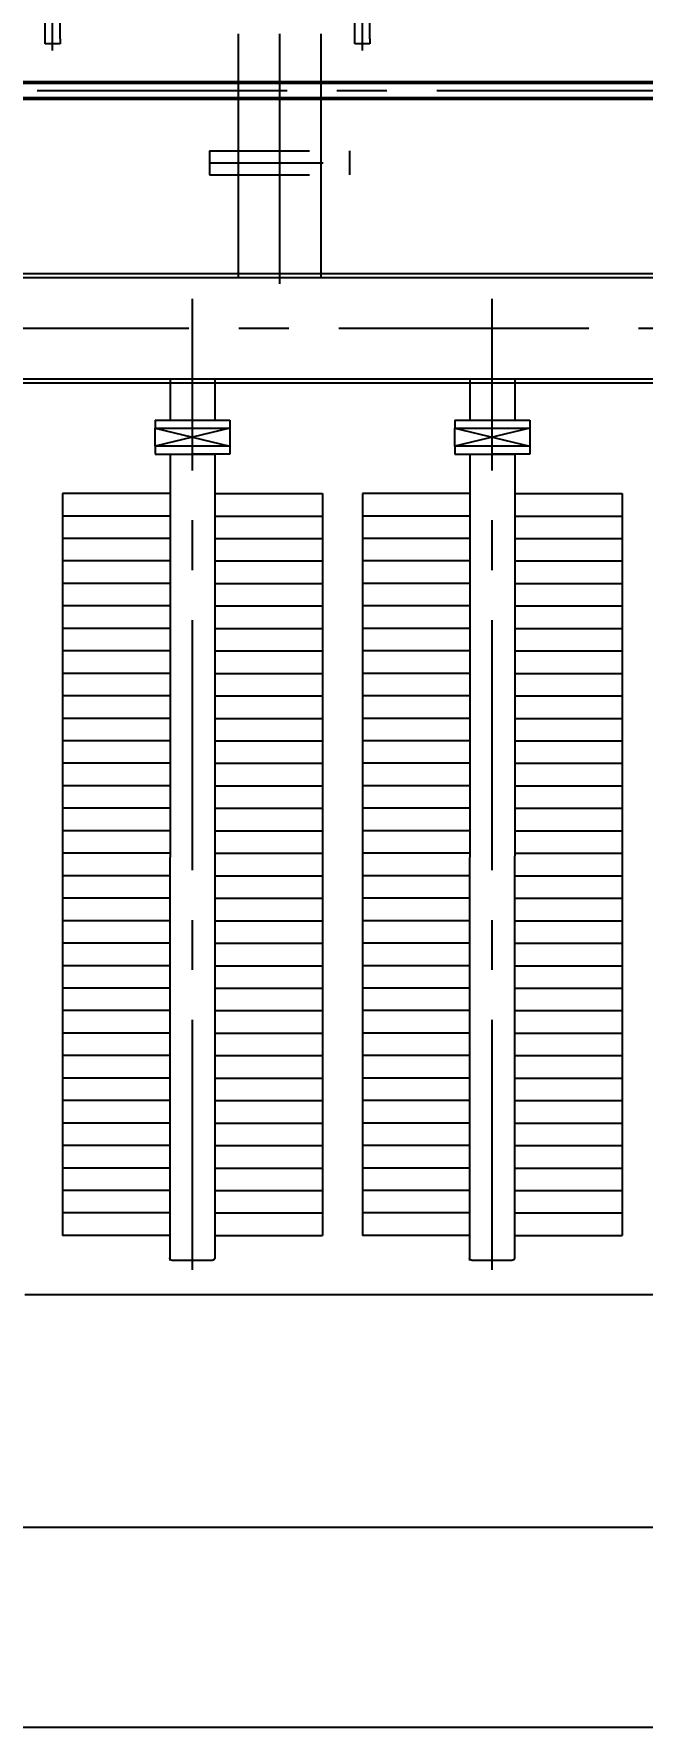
# Model space of a CAD drawing. Header units: millimetres. Extents: x -1000 to 22760, y -400 to 16400.
# Drawn here: x 5136 to 6354, y -400 to 2989 of the extents above; entities that cross this region are included whole.
import ezdxf

# ---------------------------------------------------------------- set-up
doc = ezdxf.new("R2010")
doc.units = ezdxf.units.MM
doc.header["$LTSCALE"] = 400
doc.linetypes.add('CENTER', pattern=[2, 1.25, -0.25, 0.25, -0.25])
doc.linetypes.add('DIVIDE', pattern=[1.25, 0.5, -0.25, 0, -0.25, 0, -0.25])
for name, color, linetype, lineweight in [('0粗实线层', 7, 'Continuous', 50), ('2中心线层', 1, 'CENTER', 25), ('tablist', 3, 'Continuous', 25)]:
    doc.layers.add(name, color=color, linetype=linetype, lineweight=lineweight)
for name, color, linetype in [('5', 3, 'Continuous'), ('6', 4, 'DIVIDE'), ('图框层', 7, 'Continuous')]:
    doc.layers.add(name, color=color, linetype=linetype)
doc.styles.add('TH_GBDIM', font='txt.shx', dxfattribs={"width": 0.67, "bigfont": 'hztxt.shx'})
doc.dimstyles.new('TH_GBDIM', dxfattribs={"dimscale": 40, "dimtxt": 3.5, "dimasz": 2.5, "dimexe": 2, "dimexo": 0, "dimgap": 1.5, "dimtad": 0, "dimtoh": 1, "dimdec": 1, "dimdsep": 46, "dimtxsty": 'TH_GBDIM', "dimcen": 2.5, "dimclrd": 3, "dimclre": 3, "dimclrt": 6, "dimadec": 0, "dimazin": 2, "dimtfac": 0.714286, "dimtdec": 1, "dimtmove": 0, "dimatfit": 3, "dimfxl": 0, "dimtzin": 0, "dimlwd": -1, "dimlwe": -1, "dimarcsym": 0})

# ---------------------------------------------------------------- blocks, each defined once
blk = doc.blocks.new('A$C2EB3477B')
at = {"color": 1, "linetype": 'CENTER'}
blk.add_line((-1200, 173.1), (-1200, 0), dxfattribs=at)
at = {"linetype": 'Continuous'}
for p, q in [((-1185, 160), (-1215, 160)), ((-1215, 160), (-1215, 150)), ((-1185, 150), (-1185, 160))]:
    blk.add_line(p, q, dxfattribs=at)
at = {"color": 6, "linetype": 'Continuous'}
for p, q in [((-1215, 150), (-1215, 0)), ((-1185, 150), (-1185, 0))]:
    blk.add_line(p, q, dxfattribs=at)
blk = doc.blocks.new('低压侧联管')
at = {"color": 1, "linetype": 'CENTER'}
for p, q in [((895, 1884.6), (895, -59)), ((1495, 1884.6), (1495, -59))]:
    blk.add_line(p, q, dxfattribs=at)
at = {"color": 0}
for p, q in [((820, 200), (970, 236)), ((970, 200), (820, 236)), ((820, 200), (970, 236)), ((970, 200), (820, 236)), ((1420, 200), (1570, 236)), ((1570, 200), (1420, 236)), ((1420, 200), (1570, 236)), ((1570, 200), (1420, 236)), ((1420, 200), (1570, 236)), ((1570, 200), (1420, 236)), ((850, 100), (850, 184)), ((850, 100), (850, 184)), ((940, 100), (940, 184)), ((940, 100), (940, 184)), ((1450, 100), (1450, 184)), ((1450, 100), (1450, 184)), ((1450, 100), (1450, 184)), ((1540, 100), (1540, 184)), ((1540, 100), (1540, 184)), ((1540, 100), (1540, 184)), ((-3462, 109.5), (3452, 109.5)), ((-3462, -109.5), (3452, -109.5)), ((929.2, -354.9), (929.2, -306.9)), ((1209.2, -354.9), (1209.2, -306.9))]:
    blk.add_line(p, q, dxfattribs=at)
at = {"layer": '2中心线层'}
for p, q in [((-3612, 0), (3495.7, 0)), ((1069.2, -589), (1069.2, -12.8))]:
    blk.add_line(p, q, dxfattribs=at)
at = {"layer": '5', "color": 0}
for p, q in [((850, 252), (849.5, 1866)), ((934.5, 1866), (854.5, 1866)), ((1450, 252), (1449.5, 1866)), ((1534.5, 1866), (1454.5, 1866)), ((940, 252), (939.5, 1860.5)), ((1540, 252), (1539.5, 1860.5)), ((635, 331), (635, 1816)), ((850, 1816), (635, 1816)), ((850, 1816), (635, 1816)), ((850, 1816), (635, 1816)), ((850, 1816), (635, 1816)), ((850, 1816), (635, 1816)), ((850, 1816), (635, 1816)), ((850, 1816), (635, 1816)), ((850, 1816), (635, 1816)), ((850, 1816), (635, 1816)), ((850, 1816), (635, 1816)), ((850, 1816), (635, 1816)), ((850, 1816), (635, 1816)), ((850, 1816), (635, 1816)), ((850, 1816), (635, 1816)), ((850, 1816), (635, 1816)), ((850, 1816), (635, 1816)), ((940, 1816), (1155, 1816)), ((940, 1816), (1155, 1816)), ((940, 1816), (1155, 1816)), ((940, 1816), (1155, 1816)), ((940, 1816), (1155, 1816)), ((940, 1816), (1155, 1816)), ((940, 1816), (1155, 1816)), ((940, 1816), (1155, 1816)), ((940, 1816), (1155, 1816)), ((940, 1816), (1155, 1816)), ((940, 1816), (1155, 1816)), ((940, 1816), (1155, 1816)), ((940, 1816), (1155, 1816)), ((940, 1816), (1155, 1816)), ((940, 1816), (1155, 1816)), ((940, 1816), (1155, 1816)), ((1155, 331), (1155, 1816)), ((1450, 1816), (1235, 1816)), ((1450, 1816), (1235, 1816)), ((1450, 1816), (1235, 1816)), ((1450, 1816), (1235, 1816)), ((1450, 1816), (1235, 1816)), ((1450, 1816), (1235, 1816)), ((1450, 1816), (1235, 1816)), ((1450, 1816), (1235, 1816)), ((1450, 1816), (1235, 1816)), ((1450, 1816), (1235, 1816)), ((1450, 1816), (1235, 1816)), ((1450, 1816), (1235, 1816)), ((1450, 1816), (1235, 1816)), ((1450, 1816), (1235, 1816)), ((1450, 1816), (1235, 1816)), ((1450, 1816), (1235, 1816)), ((1235, 331), (1235, 1816)), ((1540, 1816), (1755, 1816)), ((1540, 1816), (1755, 1816)), ((1540, 1816), (1755, 1816)), ((1540, 1816), (1755, 1816)), ((1540, 1816), (1755, 1816)), ((1540, 1816), (1755, 1816)), ((1540, 1816), (1755, 1816)), ((1540, 1816), (1755, 1816)), ((1540, 1816), (1755, 1816)), ((1540, 1816), (1755, 1816)), ((1540, 1816), (1755, 1816)), ((1540, 1816), (1755, 1816)), ((1540, 1816), (1755, 1816)), ((1540, 1816), (1755, 1816)), ((1540, 1816), (1755, 1816)), ((1540, 1816), (1755, 1816)), ((1755, 331), (1755, 1816)), ((850, 331), (635, 331)), ((940, 331), (1155, 331)), ((1450, 331), (1235, 331)), ((1540, 331), (1755, 331)), ((820, 236), (820, 252)), ((820, 252), (895, 252)), ((820, 236), (820, 252)), ((820, 252), (895, 252)), ((895, 252), (940, 252)), ((970, 252), (895, 252)), ((895, 252), (940, 252)), ((970, 252), (895, 252)), ((970, 236), (970, 252)), ((970, 236), (970, 252)), ((1420, 236), (1420, 252)), ((1420, 252), (1495, 252)), ((1420, 236), (1420, 252)), ((1420, 252), (1495, 252)), ((1420, 236), (1420, 252)), ((1420, 252), (1495, 252)), ((1495, 252), (1540, 252)), ((1570, 252), (1495, 252)), ((1495, 252), (1540, 252)), ((1570, 252), (1495, 252)), ((1495, 252), (1540, 252)), ((1570, 252), (1495, 252)), ((1570, 236), (1570, 252)), ((1570, 236), (1570, 252)), ((1570, 236), (1570, 252)), ((970, 236), (820, 236)), ((820, 236), (820, 200)), ((970, 236), (820, 236)), ((820, 236), (820, 200)), ((970, 200), (970, 236)), ((970, 200), (970, 236)), ((1570, 236), (1420, 236)), ((1420, 236), (1420, 200)), ((1570, 236), (1420, 236)), ((1420, 236), (1420, 200)), ((1570, 236), (1420, 236)), ((1420, 236), (1420, 200)), ((1570, 200), (1570, 236)), ((1570, 200), (1570, 236)), ((1570, 200), (1570, 236)), ((820, 200), (970, 200)), ((820, 184), (820, 200)), ((820, 200), (970, 200)), ((820, 184), (820, 200)), ((820, 184), (970, 184)), ((820, 184), (970, 184)), ((970, 184), (970, 200)), ((970, 184), (970, 200)), ((1420, 200), (1570, 200)), ((1420, 184), (1420, 200)), ((1420, 200), (1570, 200)), ((1420, 184), (1420, 200)), ((1420, 200), (1570, 200)), ((1420, 184), (1420, 200)), ((1420, 184), (1570, 184)), ((1420, 184), (1570, 184)), ((1420, 184), (1570, 184)), ((1570, 184), (1570, 200)), ((1570, 184), (1570, 200)), ((1570, 184), (1570, 200)), ((986.7, -589), (986.7, -175.5)), ((1151.7, -589), (1151.7, -175.5))]:
    blk.add_line(p, q, dxfattribs=at)
at = {"layer": '5', "color": 2}
for p, q in [((850, 1771), (635, 1771)), ((850, 1771), (635, 1771)), ((850, 1771), (635, 1771)), ((850, 1771), (635, 1771)), ((850, 1771), (635, 1771)), ((850, 1771), (635, 1771)), ((850, 1771), (635, 1771)), ((850, 1771), (635, 1771)), ((850, 1771), (635, 1771)), ((850, 1771), (635, 1771)), ((940, 1771), (1155, 1771)), ((940, 1771), (1155, 1771)), ((940, 1771), (1155, 1771)), ((940, 1771), (1155, 1771)), ((940, 1771), (1155, 1771)), ((940, 1771), (1155, 1771)), ((940, 1771), (1155, 1771)), ((940, 1771), (1155, 1771)), ((940, 1771), (1155, 1771)), ((940, 1771), (1155, 1771)), ((1450, 1771), (1235, 1771)), ((1450, 1771), (1235, 1771)), ((1450, 1771), (1235, 1771)), ((1450, 1771), (1235, 1771)), ((1450, 1771), (1235, 1771)), ((1450, 1771), (1235, 1771)), ((1450, 1771), (1235, 1771)), ((1450, 1771), (1235, 1771)), ((1450, 1771), (1235, 1771)), ((1450, 1771), (1235, 1771)), ((1540, 1771), (1755, 1771)), ((1540, 1771), (1755, 1771)), ((1540, 1771), (1755, 1771)), ((1540, 1771), (1755, 1771)), ((1540, 1771), (1755, 1771)), ((1540, 1771), (1755, 1771)), ((1540, 1771), (1755, 1771)), ((1540, 1771), (1755, 1771)), ((1540, 1771), (1755, 1771)), ((1540, 1771), (1755, 1771)), ((850, 1726), (635, 1726)), ((850, 1726), (635, 1726)), ((850, 1726), (635, 1726)), ((850, 1726), (635, 1726)), ((850, 1726), (635, 1726)), ((850, 1726), (635, 1726)), ((850, 1726), (635, 1726)), ((850, 1726), (635, 1726)), ((850, 1726), (635, 1726)), ((850, 1726), (635, 1726)), ((850, 1726), (635, 1726)), ((850, 1726), (635, 1726)), ((850, 1726), (635, 1726)), ((850, 1726), (635, 1726)), ((850, 1726), (635, 1726)), ((850, 1726), (635, 1726)), ((940, 1726), (1155, 1726)), ((940, 1726), (1155, 1726)), ((940, 1726), (1155, 1726)), ((940, 1726), (1155, 1726)), ((940, 1726), (1155, 1726)), ((940, 1726), (1155, 1726)), ((940, 1726), (1155, 1726)), ((940, 1726), (1155, 1726)), ((940, 1726), (1155, 1726)), ((940, 1726), (1155, 1726)), ((940, 1726), (1155, 1726)), ((940, 1726), (1155, 1726)), ((940, 1726), (1155, 1726)), ((940, 1726), (1155, 1726)), ((940, 1726), (1155, 1726)), ((940, 1726), (1155, 1726)), ((1450, 1726), (1235, 1726)), ((1450, 1726), (1235, 1726)), ((1450, 1726), (1235, 1726)), ((1450, 1726), (1235, 1726)), ((1450, 1726), (1235, 1726)), ((1450, 1726), (1235, 1726)), ((1450, 1726), (1235, 1726)), ((1450, 1726), (1235, 1726)), ((1450, 1726), (1235, 1726)), ((1450, 1726), (1235, 1726)), ((1450, 1726), (1235, 1726)), ((1450, 1726), (1235, 1726)), ((1450, 1726), (1235, 1726)), ((1450, 1726), (1235, 1726)), ((1450, 1726), (1235, 1726)), ((1450, 1726), (1235, 1726)), ((1540, 1726), (1755, 1726)), ((1540, 1726), (1755, 1726)), ((1540, 1726), (1755, 1726)), ((1540, 1726), (1755, 1726)), ((1540, 1726), (1755, 1726)), ((1540, 1726), (1755, 1726)), ((1540, 1726), (1755, 1726)), ((1540, 1726), (1755, 1726)), ((1540, 1726), (1755, 1726)), ((1540, 1726), (1755, 1726)), ((1540, 1726), (1755, 1726)), ((1540, 1726), (1755, 1726)), ((1540, 1726), (1755, 1726)), ((1540, 1726), (1755, 1726)), ((1540, 1726), (1755, 1726)), ((1540, 1726), (1755, 1726)), ((850, 1681), (635, 1681)), ((850, 1681), (635, 1681)), ((850, 1681), (635, 1681)), ((850, 1681), (635, 1681)), ((850, 1681), (635, 1681)), ((850, 1681), (635, 1681)), ((850, 1681), (635, 1681)), ((850, 1681), (635, 1681)), ((850, 1681), (635, 1681)), ((850, 1681), (635, 1681)), ((940, 1681), (1155, 1681)), ((940, 1681), (1155, 1681)), ((940, 1681), (1155, 1681)), ((940, 1681), (1155, 1681)), ((940, 1681), (1155, 1681)), ((940, 1681), (1155, 1681)), ((940, 1681), (1155, 1681)), ((940, 1681), (1155, 1681)), ((940, 1681), (1155, 1681)), ((940, 1681), (1155, 1681)), ((1450, 1681), (1235, 1681)), ((1450, 1681), (1235, 1681)), ((1450, 1681), (1235, 1681)), ((1450, 1681), (1235, 1681)), ((1450, 1681), (1235, 1681)), ((1450, 1681), (1235, 1681)), ((1450, 1681), (1235, 1681)), ((1450, 1681), (1235, 1681)), ((1450, 1681), (1235, 1681)), ((1450, 1681), (1235, 1681)), ((1540, 1681), (1755, 1681)), ((1540, 1681), (1755, 1681)), ((1540, 1681), (1755, 1681)), ((1540, 1681), (1755, 1681)), ((1540, 1681), (1755, 1681)), ((1540, 1681), (1755, 1681)), ((1540, 1681), (1755, 1681)), ((1540, 1681), (1755, 1681)), ((1540, 1681), (1755, 1681)), ((1540, 1681), (1755, 1681)), ((850, 1636), (635, 1636)), ((850, 1636), (635, 1636)), ((850, 1636), (635, 1636)), ((850, 1636), (635, 1636)), ((850, 1636), (635, 1636)), ((850, 1636), (635, 1636)), ((850, 1636), (635, 1636)), ((850, 1636), (635, 1636)), ((850, 1636), (635, 1636)), ((850, 1636), (635, 1636)), ((850, 1636), (635, 1636)), ((850, 1636), (635, 1636)), ((850, 1636), (635, 1636)), ((850, 1636), (635, 1636)), ((940, 1636), (1155, 1636)), ((940, 1636), (1155, 1636)), ((940, 1636), (1155, 1636)), ((940, 1636), (1155, 1636)), ((940, 1636), (1155, 1636)), ((940, 1636), (1155, 1636)), ((940, 1636), (1155, 1636)), ((940, 1636), (1155, 1636)), ((1450, 1636), (1235, 1636)), ((1450, 1636), (1235, 1636)), ((1450, 1636), (1235, 1636)), ((1450, 1636), (1235, 1636)), ((1450, 1636), (1235, 1636)), ((1450, 1636), (1235, 1636)), ((1450, 1636), (1235, 1636)), ((1450, 1636), (1235, 1636)), ((1450, 1636), (1235, 1636)), ((1450, 1636), (1235, 1636)), ((1450, 1636), (1235, 1636)), ((1450, 1636), (1235, 1636)), ((1450, 1636), (1235, 1636)), ((1450, 1636), (1235, 1636)), ((1540, 1636), (1755, 1636)), ((1540, 1636), (1755, 1636)), ((1540, 1636), (1755, 1636)), ((1540, 1636), (1755, 1636)), ((1540, 1636), (1755, 1636)), ((1540, 1636), (1755, 1636)), ((1540, 1636), (1755, 1636)), ((1540, 1636), (1755, 1636)), ((850, 1591), (635, 1591)), ((850, 1591), (635, 1591)), ((850, 1591), (635, 1591)), ((850, 1591), (635, 1591)), ((850, 1591), (635, 1591)), ((850, 1591), (635, 1591)), ((850, 1591), (635, 1591)), ((850, 1591), (635, 1591)), ((850, 1591), (635, 1591)), ((850, 1591), (635, 1591)), ((940, 1591), (1155, 1591)), ((940, 1591), (1155, 1591)), ((940, 1591), (1155, 1591)), ((940, 1591), (1155, 1591)), ((940, 1591), (1155, 1591)), ((1450, 1591), (1235, 1591)), ((1450, 1591), (1235, 1591)), ((1450, 1591), (1235, 1591)), ((1450, 1591), (1235, 1591)), ((1450, 1591), (1235, 1591)), ((1450, 1591), (1235, 1591)), ((1450, 1591), (1235, 1591)), ((1450, 1591), (1235, 1591)), ((1450, 1591), (1235, 1591)), ((1450, 1591), (1235, 1591)), ((1540, 1591), (1755, 1591)), ((1540, 1591), (1755, 1591)), ((1540, 1591), (1755, 1591)), ((1540, 1591), (1755, 1591)), ((1540, 1591), (1755, 1591)), ((850, 1546), (635, 1546)), ((850, 1546), (635, 1546)), ((850, 1546), (635, 1546)), ((850, 1546), (635, 1546)), ((850, 1546), (635, 1546)), ((850, 1546), (635, 1546)), ((850, 1546), (635, 1546)), ((850, 1546), (635, 1546)), ((850, 1546), (635, 1546)), ((850, 1546), (635, 1546)), ((850, 1546), (635, 1546)), ((850, 1546), (635, 1546)), ((850, 1546), (635, 1546)), ((850, 1546), (635, 1546)), ((940, 1546), (1155, 1546)), ((940, 1546), (1155, 1546)), ((940, 1546), (1155, 1546)), ((940, 1546), (1155, 1546)), ((940, 1546), (1155, 1546)), ((940, 1546), (1155, 1546)), ((940, 1546), (1155, 1546)), ((940, 1546), (1155, 1546)), ((1450, 1546), (1235, 1546)), ((1450, 1546), (1235, 1546)), ((1450, 1546), (1235, 1546)), ((1450, 1546), (1235, 1546)), ((1450, 1546), (1235, 1546)), ((1450, 1546), (1235, 1546)), ((1450, 1546), (1235, 1546)), ((1450, 1546), (1235, 1546)), ((1450, 1546), (1235, 1546)), ((1450, 1546), (1235, 1546)), ((1450, 1546), (1235, 1546)), ((1450, 1546), (1235, 1546)), ((1450, 1546), (1235, 1546)), ((1450, 1546), (1235, 1546)), ((1540, 1546), (1755, 1546)), ((1540, 1546), (1755, 1546)), ((1540, 1546), (1755, 1546)), ((1540, 1546), (1755, 1546)), ((1540, 1546), (1755, 1546)), ((1540, 1546), (1755, 1546)), ((1540, 1546), (1755, 1546)), ((1540, 1546), (1755, 1546)), ((850, 1501), (635, 1501)), ((850, 1501), (635, 1501)), ((850, 1501), (635, 1501)), ((850, 1501), (635, 1501)), ((850, 1501), (635, 1501)), ((850, 1501), (635, 1501)), ((850, 1501), (635, 1501)), ((850, 1501), (635, 1501)), ((850, 1501), (635, 1501)), ((850, 1501), (635, 1501)), ((940, 1501), (1155, 1501)), ((940, 1501), (1155, 1501)), ((940, 1501), (1155, 1501)), ((940, 1501), (1155, 1501)), ((940, 1501), (1155, 1501)), ((1450, 1501), (1235, 1501)), ((1450, 1501), (1235, 1501)), ((1450, 1501), (1235, 1501)), ((1450, 1501), (1235, 1501)), ((1450, 1501), (1235, 1501)), ((1450, 1501), (1235, 1501)), ((1450, 1501), (1235, 1501)), ((1450, 1501), (1235, 1501)), ((1450, 1501), (1235, 1501)), ((1450, 1501), (1235, 1501)), ((1540, 1501), (1755, 1501)), ((1540, 1501), (1755, 1501)), ((1540, 1501), (1755, 1501)), ((1540, 1501), (1755, 1501)), ((1540, 1501), (1755, 1501)), ((850, 1456), (635, 1456)), ((850, 1456), (635, 1456)), ((850, 1456), (635, 1456)), ((850, 1456), (635, 1456)), ((850, 1456), (635, 1456)), ((850, 1456), (635, 1456)), ((850, 1456), (635, 1456)), ((940, 1456), (1155, 1456)), ((940, 1456), (1155, 1456)), ((940, 1456), (1155, 1456)), ((940, 1456), (1155, 1456)), ((940, 1456), (1155, 1456)), ((940, 1456), (1155, 1456)), ((940, 1456), (1155, 1456)), ((1450, 1456), (1235, 1456)), ((1450, 1456), (1235, 1456)), ((1450, 1456), (1235, 1456)), ((1450, 1456), (1235, 1456)), ((1450, 1456), (1235, 1456)), ((1450, 1456), (1235, 1456)), ((1450, 1456), (1235, 1456)), ((1540, 1456), (1755, 1456)), ((1540, 1456), (1755, 1456)), ((1540, 1456), (1755, 1456)), ((1540, 1456), (1755, 1456)), ((1540, 1456), (1755, 1456)), ((1540, 1456), (1755, 1456)), ((1540, 1456), (1755, 1456)), ((850, 1411), (635, 1411)), ((850, 1411), (635, 1411)), ((850, 1411), (635, 1411)), ((850, 1411), (635, 1411)), ((850, 1411), (635, 1411)), ((940, 1411), (1155, 1411)), ((940, 1411), (1155, 1411)), ((940, 1411), (1155, 1411)), ((940, 1411), (1155, 1411)), ((1450, 1411), (1235, 1411)), ((1450, 1411), (1235, 1411)), ((1450, 1411), (1235, 1411)), ((1450, 1411), (1235, 1411)), ((1450, 1411), (1235, 1411)), ((1540, 1411), (1755, 1411)), ((1540, 1411), (1755, 1411)), ((1540, 1411), (1755, 1411)), ((1540, 1411), (1755, 1411)), ((850, 1366), (635, 1366)), ((850, 1366), (635, 1366)), ((850, 1366), (635, 1366)), ((850, 1366), (635, 1366)), ((850, 1366), (635, 1366)), ((850, 1366), (635, 1366)), ((850, 1366), (635, 1366)), ((940, 1366), (1155, 1366)), ((940, 1366), (1155, 1366)), ((940, 1366), (1155, 1366)), ((940, 1366), (1155, 1366)), ((940, 1366), (1155, 1366)), ((940, 1366), (1155, 1366)), ((940, 1366), (1155, 1366)), ((1450, 1366), (1235, 1366)), ((1450, 1366), (1235, 1366)), ((1450, 1366), (1235, 1366)), ((1450, 1366), (1235, 1366)), ((1450, 1366), (1235, 1366)), ((1450, 1366), (1235, 1366)), ((1450, 1366), (1235, 1366)), ((1540, 1366), (1755, 1366)), ((1540, 1366), (1755, 1366)), ((1540, 1366), (1755, 1366)), ((1540, 1366), (1755, 1366)), ((1540, 1366), (1755, 1366)), ((1540, 1366), (1755, 1366)), ((1540, 1366), (1755, 1366)), ((850, 1321), (635, 1321)), ((850, 1321), (635, 1321)), ((850, 1321), (635, 1321)), ((850, 1321), (635, 1321)), ((850, 1321), (635, 1321)), ((940, 1321), (1155, 1321)), ((940, 1321), (1155, 1321)), ((940, 1321), (1155, 1321)), ((940, 1321), (1155, 1321)), ((1450, 1321), (1235, 1321)), ((1450, 1321), (1235, 1321)), ((1450, 1321), (1235, 1321)), ((1450, 1321), (1235, 1321)), ((1450, 1321), (1235, 1321)), ((1540, 1321), (1755, 1321)), ((1540, 1321), (1755, 1321)), ((1540, 1321), (1755, 1321)), ((1540, 1321), (1755, 1321)), ((850, 1276), (635, 1276)), ((850, 1276), (635, 1276)), ((850, 1276), (635, 1276)), ((850, 1276), (635, 1276)), ((850, 1276), (635, 1276)), ((850, 1276), (635, 1276)), ((850, 1276), (635, 1276)), ((940, 1276), (1155, 1276)), ((940, 1276), (1155, 1276)), ((940, 1276), (1155, 1276)), ((940, 1276), (1155, 1276)), ((940, 1276), (1155, 1276)), ((940, 1276), (1155, 1276)), ((940, 1276), (1155, 1276)), ((1450, 1276), (1235, 1276)), ((1450, 1276), (1235, 1276)), ((1450, 1276), (1235, 1276)), ((1450, 1276), (1235, 1276)), ((1450, 1276), (1235, 1276)), ((1450, 1276), (1235, 1276)), ((1450, 1276), (1235, 1276)), ((1540, 1276), (1755, 1276)), ((1540, 1276), (1755, 1276)), ((1540, 1276), (1755, 1276)), ((1540, 1276), (1755, 1276)), ((1540, 1276), (1755, 1276)), ((1540, 1276), (1755, 1276)), ((1540, 1276), (1755, 1276)), ((850, 1231), (635, 1231)), ((850, 1231), (635, 1231)), ((850, 1231), (635, 1231)), ((850, 1231), (635, 1231)), ((850, 1231), (635, 1231)), ((940, 1231), (1155, 1231)), ((940, 1231), (1155, 1231)), ((940, 1231), (1155, 1231)), ((940, 1231), (1155, 1231)), ((1450, 1231), (1235, 1231)), ((1450, 1231), (1235, 1231)), ((1450, 1231), (1235, 1231)), ((1450, 1231), (1235, 1231)), ((1450, 1231), (1235, 1231)), ((1540, 1231), (1755, 1231)), ((1540, 1231), (1755, 1231)), ((1540, 1231), (1755, 1231)), ((1540, 1231), (1755, 1231)), ((850, 1186), (635, 1186)), ((850, 1186), (635, 1186)), ((850, 1186), (635, 1186)), ((940, 1186), (1155, 1186)), ((940, 1186), (1155, 1186)), ((1450, 1186), (1235, 1186)), ((1450, 1186), (1235, 1186)), ((1450, 1186), (1235, 1186)), ((1540, 1186), (1755, 1186)), ((1540, 1186), (1755, 1186)), ((850, 1141), (635, 1141)), ((850, 1141), (635, 1141)), ((940, 1141), (1155, 1141)), ((940, 1141), (1155, 1141)), ((1450, 1141), (1235, 1141)), ((1450, 1141), (1235, 1141)), ((1540, 1141), (1755, 1141)), ((1540, 1141), (1755, 1141)), ((850, 1096), (635, 1096)), ((850, 1096), (642.5, 1096)), ((940, 1096), (1155, 1096)), ((940, 1096), (1147.5, 1096)), ((1450, 1096), (1235, 1096)), ((1450, 1096), (1242.5, 1096)), ((1540, 1096), (1755, 1096)), ((1540, 1096), (1747.5, 1096)), ((850, 1051), (635, 1051)), ((850, 1051), (642.5, 1051)), ((940, 1051), (1155, 1051)), ((940, 1051), (1147.5, 1051)), ((1450, 1051), (1235, 1051)), ((1450, 1051), (1242.5, 1051)), ((1540, 1051), (1755, 1051)), ((1540, 1051), (1747.5, 1051)), ((850, 1006), (635, 1006)), ((940, 1006), (1155, 1006)), ((1450, 1006), (1235, 1006)), ((1540, 1006), (1755, 1006)), ((850, 961), (635, 961)), ((940, 961), (1155, 961)), ((1450, 961), (1235, 961)), ((1540, 961), (1755, 961)), ((850, 916), (635, 916)), ((940, 916), (1155, 916)), ((1450, 916), (1235, 916)), ((1540, 916), (1755, 916)), ((850, 871), (635, 871)), ((940, 871), (1155, 871)), ((1450, 871), (1235, 871)), ((1540, 871), (1755, 871)), ((850, 826), (635, 826)), ((940, 826), (1155, 826)), ((1450, 826), (1235, 826)), ((1540, 826), (1755, 826)), ((850, 781), (635, 781)), ((940, 781), (1155, 781)), ((1450, 781), (1235, 781)), ((1540, 781), (1755, 781)), ((850, 736), (635, 736)), ((940, 736), (1155, 736)), ((1450, 736), (1235, 736)), ((1540, 736), (1755, 736)), ((850, 691), (635, 691)), ((940, 691), (1155, 691)), ((1450, 691), (1235, 691)), ((1540, 691), (1755, 691)), ((850, 646), (635, 646)), ((940, 646), (1155, 646)), ((1450, 646), (1235, 646)), ((1540, 646), (1755, 646)), ((850, 601), (635, 601)), ((940, 601), (1155, 601)), ((1450, 601), (1235, 601)), ((1540, 601), (1755, 601)), ((850, 556), (635, 556)), ((940, 556), (1155, 556)), ((1450, 556), (1235, 556)), ((1540, 556), (1755, 556)), ((850, 511), (635, 511)), ((940, 511), (1155, 511)), ((1450, 511), (1235, 511)), ((1540, 511), (1755, 511)), ((850, 466), (635, 466)), ((940, 466), (1155, 466)), ((1450, 466), (1235, 466)), ((1540, 466), (1755, 466)), ((850, 421), (635, 421)), ((940, 421), (1155, 421)), ((1450, 421), (1235, 421)), ((1540, 421), (1755, 421)), ((850, 376), (635, 376)), ((940, 376), (1155, 376)), ((1450, 376), (1235, 376)), ((1540, 376), (1755, 376))]:
    blk.add_line(p, q, dxfattribs=at)
at = {"layer": '5', "color": 0}
for centre, start, end in [((854.5, 1861), 90, 180), ((934.5, 1861), 0, 90), ((1454.5, 1861), 90, 180), ((1534.5, 1861), 0, 90)]:
    blk.add_arc(centre, 5, start, end, dxfattribs=at)
at = {"layer": '6', "color": 6, "linetype": 'ByBlock'}
for p, q in [((-582, 101.5), (3452, 101.5)), ((-432, -101.5), (3452, -101.5))]:
    blk.add_line(p, q, dxfattribs=at)
at = {"layer": '6', "color": 0}
for p, q in [((986.7, -177.5), (986.7, -101.5)), ((1151.7, -177.5), (1151.7, -101.5)), ((929.2, -306.9), (1209.2, -306.9)), ((929.2, -330.9), (1209.2, -330.9)), ((956.8, -330.9), (1176.8, -330.9)), ((929.2, -354.9), (1209.2, -354.9))]:
    blk.add_line(p, q, dxfattribs=at)
blk = doc.blocks.new('*D103')
at = {"color": 3}
for p, q in [((8888.7, 2312), (8888.7, 385.1)), ((993.8, 584), (993.8, 385.1)), ((1093.8, 465.1), (4764, 465.1)), ((8788.7, 465.1), (5118.5, 465.1))]:
    blk.add_line(p, q, dxfattribs=at)
for points in [[(1093.8, 481.8), (1093.8, 448.5), (993.8, 465.1)], [(8788.7, 481.8), (8788.7, 448.5), (8888.7, 465.1)]]:
    blk.add_solid(points, dxfattribs=at)
at = {"layer": 'Defpoints', "color": 0}
for p in [(8888.7, 2312), (993.8, 584), (8888.7, 465.1)]:
    blk.add_point(p, dxfattribs=at)
at = {"color": 6, "insert": (4941.2, 465.1), "char_height": 140, "attachment_point": 5, "style": 'TH_GBDIM'}
blk.add_mtext('8000{}{}', dxfattribs=at)

msp = doc.modelspace()

# ---------------------------------------------------------------- linework, layer by layer
at = {"layer": '0粗实线层'}
for p, q in [((2742.947, 2891.883), (7383.169, 2891.883)), ((2742.947, 2859.883), (7383.169, 2859.883))]:
    msp.add_line(p, q, dxfattribs=at)
at = {"layer": '2中心线层'}
msp.add_line((2742.947, 2875.883), (7383.169, 2875.883), dxfattribs=at)
at = {"layer": 'tablist'}
msp.add_line((-1000, -400), (22760, -400), dxfattribs=at)
at = {"layer": '图框层'}
msp.add_line((0, 0), (22360, 0), dxfattribs=at)

# ---------------------------------------------------------------- block references
at = {"xscale": -1}
for name, p, rotation in [('A$C2EB3477B', (6373.761, 3129.027), 179.9998660810387), ('A$C2EB3477B', (6993.772, 3129.026), 179.9998660810387), ('低压侧联管', (4558.771, 2400.031), 180)]:
    msp.add_blockref(name, p, dxfattribs=dict(at, rotation=rotation))

# ---------------------------------------------------------------- dimensions: what is measured, and where the dimension line sits
dim = msp.add_linear_dim(base=(8888.721, 465.129), p1=(993.761, 584.031), p2=(8888.721, 2312.032), text='8000{}{}', dimstyle='TH_GBDIM', override={"dimgap": 1.5, "dimtad": 0, "dimjust": 0, "dimdec": 1, "dimlfac": 1, "dimse1": 0, "dimse2": 0, "dimsd1": 0, "dimsd2": 0})
dim.commit()
dim.dimension.update_dxf_attribs({"geometry": '*D103', "text_midpoint": (4941.241, 465.129), "dimtype": 160})

doc.saveas('drawing.dxf')
